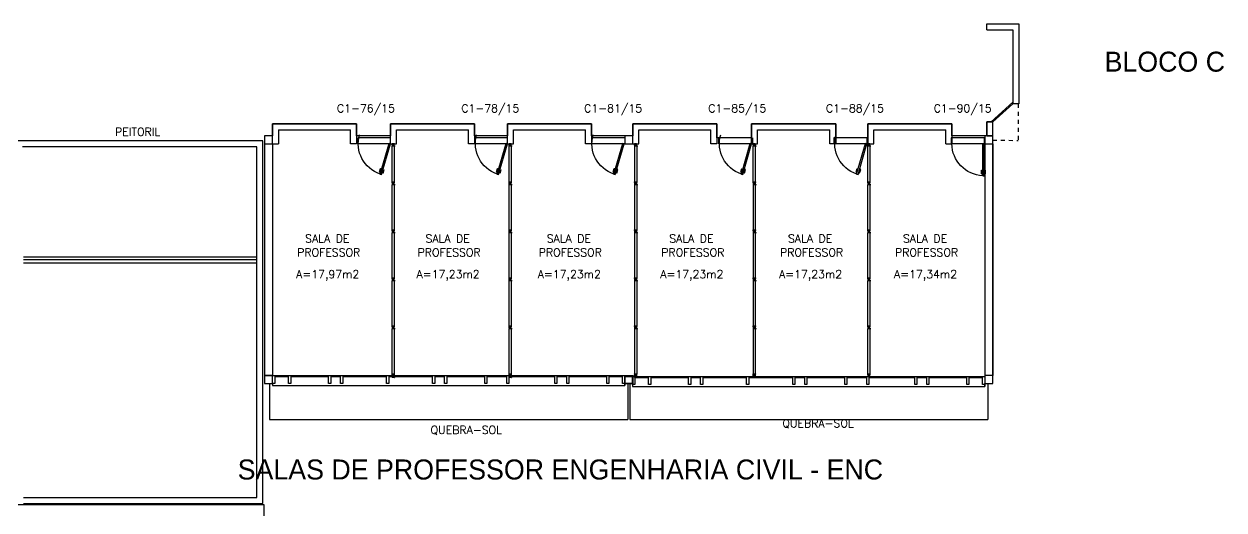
# Model space of a CAD drawing. Header units: centimetres. Extents: x -15 to 273, y 1 to 137.
# Drawn here: x 92.72 to 122.7, y 37.36 to 49.51 of the extents above; entities that cross this region are included whole.
import ezdxf

# ---------------------------------------------------------------- set-up
doc = ezdxf.new("R2010")
doc.units = ezdxf.units.CM
doc.header["$LTSCALE"] = 0.003
doc.header["$MEASUREMENT"] = 0
doc.linetypes.add('HIDDEN', pattern=[0.375, 0.25, -0.125])
doc.layers.get('0').update_dxf_attribs({"linetype": 'CONTINUOUS'})
for name, color, linetype in [('ALV', 2, 'CONTINUOUS'), ('ALVENARIA', 2, 'CONTINUOUS'), ('AREA', 2, 'CONTINUOUS'), ('DIV', 2, 'CONTINUOUS'), ('ENDEREÇO NOVO', 2, 'CONTINUOUS'), ('ESQ', 1, 'CONTINUOUS'), ('ESTRUT', 2, 'CONTINUOUS'), ('MACANETA', 2, 'CONTINUOUS'), ('MARCO', 2, 'CONTINUOUS'), ('PL-Áreas-Depto', 2, 'CONTINUOUS'), ('PORTA', 2, 'CONTINUOUS'), ('PROJ', 1, 'HIDDEN'), ('SOLEIRA', 1, 'CONTINUOUS'), ('TEXTO', 2, 'CONTINUOUS'), ('USO', 2, 'CONTINUOUS')]:
    doc.layers.add(name, color=color, linetype=linetype)
doc.styles.add('UNB-100', font='simplex.shx', dxfattribs={"height": 0.2})

# ---------------------------------------------------------------- blocks, each defined once
blk = doc.blocks.new('ESQ9')
at = {"layer": 'ALV'}
blk.add_line((-0.2, 0), (0, 0), dxfattribs=at)
at = {"layer": 'ESQ'}
for p, q in [((0.055, 0), (8.745, 0)), ((0, -0.2), (0, -0.25)), ((0, -0.25), (8.8, -0.25)), ((0.055, -0.025), (0.4, -0.025)), ((0.455, -0.025), (1.4, -0.025)), ((1.455, -0.025), (1.7, -0.025)), ((1.755, -0.025), (2.85, -0.025)), ((2.905, -0.025), (4, -0.025)), ((4.055, -0.025), (4.3, -0.025)), ((4.355, -0.025), (5.3, -0.025)), ((5.355, -0.025), (5.85, -0.025)), ((5.905, -0.025), (7.05, -0.025)), ((7.105, -0.025), (7.35, -0.025)), ((7.405, -0.025), (8.35, -0.025)), ((8.405, -0.025), (8.745, -0.025)), ((8.8, -0.2), (8.8, -0.25))]:
    blk.add_line(p, q, dxfattribs=at)
for points in [[(0, 0), (0.055, 0), (0.055, -0.2), (0, -0.2)], [(0.4, 0), (0.455, 0), (0.455, -0.2), (0.4, -0.2)], [(1.4, 0), (1.455, 0), (1.455, -0.2), (1.4, -0.2)], [(1.7, 0), (1.755, 0), (1.755, -0.2), (1.7, -0.2)], [(2.85, 0), (2.905, 0), (2.905, -0.2), (2.85, -0.2)], [(4, 0), (4.055, 0), (4.055, -0.2), (4, -0.2)], [(4.3, 0), (4.355, 0), (4.355, -0.2), (4.3, -0.2)], [(5.3, 0), (5.355, 0), (5.355, -0.2), (5.3, -0.2)], [(5.85, 0), (5.905, 0), (5.905, -0.2), (5.85, -0.2)], [(7.05, 0), (7.105, 0), (7.105, -0.2), (7.05, -0.2)], [(7.35, 0), (7.405, 0), (7.405, -0.2), (7.35, -0.2)], [(8.35, 0), (8.405, 0), (8.405, -0.2), (8.35, -0.2)], [(8.745, 0), (8.8, 0), (8.8, -0.2), (8.745, -0.2)]]:
    blk.add_lwpolyline(points, close=True, dxfattribs=at)
blk = doc.blocks.new('DIV12')
for p, q in [((-0.005, 0), (0.005, 0)), ((0, -0.005), (0, 0.005)), ((0.024, 0.018), (0.028, 0.018)), ((0.024, 0.018), (0.024, 0.016)), ((0.024, 0.016), (0.028, 0.016)), ((0.028, 0.03), (0.043, 0.03)), ((0.028, 0.018), (0.028, 0.03)), ((0.028, -0.017), (0.028, 0.016)), ((0.03, 0.028), (1.169, 0.028)), ((0.03, -0.029), (0.03, 0.028)), ((0.043, 0.03), (0.043, 0.028)), ((1.157, 0.03), (1.157, 0.028)), ((1.171, 0.03), (1.157, 0.03)), ((1.169, -0.029), (1.169, 0.028)), ((1.171, 0.018), (1.171, 0.03)), ((1.176, 0.018), (1.171, 0.018)), ((1.176, 0.016), (1.171, 0.016)), ((1.171, -0.017), (1.171, 0.016)), ((1.176, 0.018), (1.176, 0.016)), ((1.195, 0), (1.205, 0)), ((1.2, -0.005), (1.2, 0.005)), ((0.024, -0.017), (0.028, -0.017)), ((0.024, -0.017), (0.024, -0.019)), ((0.024, -0.019), (0.028, -0.019)), ((0.028, -0.031), (0.028, -0.019)), ((0.028, -0.031), (0.043, -0.031)), ((0.03, -0.029), (1.169, -0.029)), ((0.043, -0.029), (0.043, -0.031)), ((1.157, -0.029), (1.157, -0.031)), ((1.171, -0.031), (1.157, -0.031)), ((1.176, -0.017), (1.171, -0.017)), ((1.176, -0.019), (1.171, -0.019)), ((1.171, -0.031), (1.171, -0.019)), ((1.176, -0.017), (1.176, -0.019))]:
    blk.add_line(p, q)
blk = doc.blocks.new('MTDIV')
for p, q in [((-0.0285, 0.0185), (-0.0285, 0.0285)), ((-0.0185, 0.0285), (-0.0285, 0.0285)), ((-0.0265, 0.0185), (-0.0285, 0.0185)), ((-0.0265, 0.0235), (-0.0265, 0.0265)), ((-0.0265, 0.0265), (-0.0185, 0.0265)), ((-0.0265, 0.0235), (0.0265, 0.0235)), ((-0.0215, 0.0235), (-0.0265, 0.0235)), ((-0.0265, 0.0185), (-0.0265, 0.0215)), ((-0.0265, 0.0215), (-0.0235, 0.0215)), ((-0.0235, 0.0215), (-0.0235, -0.0215)), ((-0.0215, 0.0235), (-0.0215, 0.0215)), ((-0.0215, 0.0215), (0.0215, 0.0215)), ((-0.0215, 0.0195), (0.0195, 0.0195)), ((-0.0215, 0.0195), (-0.0215, -0.0195)), ((-0.0185, 0.0265), (-0.0185, 0.0285)), ((-0.0049, 0), (0.0049, 0)), ((0, -0.0049), (0, 0.0049)), ((0.0115, 0.0095), (0.0115, 0.0075)), ((0.0195, 0.0095), (0.0115, 0.0095)), ((0.0215, 0.0075), (0.0115, 0.0075)), ((0.0135, 0.0075), (0.0135, 0.0055)), ((0.0215, 0.0055), (0.0135, 0.0055)), ((0.0185, 0.0265), (0.0185, 0.0285)), ((0.0185, 0.0285), (0.0285, 0.0285)), ((0.0185, 0.0265), (0.0265, 0.0265)), ((0.0195, 0.0195), (0.0195, 0.0095)), ((0.0215, 0.0235), (0.0215, 0.0075)), ((0.0215, 0.0235), (0.0265, 0.0235)), ((0.0215, 0.0055), (0.0215, -0.0055)), ((0.0235, 0.0215), (0.0235, -0.0215)), ((0.0265, 0.0215), (0.0235, 0.0215)), ((0.0265, 0.0235), (0.0265, 0.0265)), ((0.0265, 0.0185), (0.0265, 0.0215)), ((0.0265, 0.0185), (0.0285, 0.0185)), ((0.0285, 0.0185), (0.0285, 0.0285)), ((-0.0285, -0.0185), (-0.0285, -0.0285)), ((-0.0285, -0.0185), (-0.0265, -0.0185)), ((-0.0185, -0.0285), (-0.0285, -0.0285)), ((-0.0265, -0.0185), (-0.0265, -0.0215)), ((-0.0265, -0.0215), (-0.0235, -0.0215)), ((0.0265, -0.0235), (-0.0265, -0.0235)), ((-0.0265, -0.0235), (-0.0265, -0.0265)), ((-0.0215, -0.0235), (-0.0265, -0.0235)), ((-0.0185, -0.0265), (-0.0265, -0.0265)), ((-0.0215, -0.0195), (0.0195, -0.0195)), ((-0.0215, -0.0215), (0.0215, -0.0215)), ((-0.0215, -0.0215), (-0.0215, -0.0235)), ((-0.0185, -0.0265), (-0.0185, -0.0285)), ((0.0115, -0.0075), (0.0115, -0.0095)), ((0.0215, -0.0075), (0.0115, -0.0075)), ((0.0195, -0.0095), (0.0115, -0.0095)), ((0.0135, -0.0055), (0.0135, -0.0075)), ((0.0215, -0.0055), (0.0135, -0.0055)), ((0.0185, -0.0265), (0.0185, -0.0285)), ((0.0265, -0.0265), (0.0185, -0.0265)), ((0.0185, -0.0285), (0.0285, -0.0285)), ((0.0195, -0.0095), (0.0195, -0.0195)), ((0.0215, -0.0075), (0.0215, -0.0235)), ((0.0215, -0.0235), (0.0265, -0.0235)), ((0.0265, -0.0215), (0.0235, -0.0215)), ((0.0265, -0.0185), (0.0265, -0.0215)), ((0.0285, -0.0185), (0.0265, -0.0185)), ((0.0265, -0.0235), (0.0265, -0.0265)), ((0.0285, -0.0185), (0.0285, -0.0285))]:
    blk.add_line(p, q)
blk = doc.blocks.new('DOOR80')
at = {"layer": 'MACANETA', "color": 1}
for p, q in [((-0.015, -0.665), (-0.01, -0.665)), ((-0.015, -0.755), (-0.015, -0.665)), ((-0.015, -0.755), (0.012, -0.755)), ((-0.01, -0.755), (-0.01, -0.665)), ((-0.01, -0.735), (0.012, -0.735)), ((0.012, -0.763), (0.012, -0.728)), ((0.012, -0.728), (0.015, -0.728)), ((0.012, -0.763), (0.015, -0.763)), ((0.053, -0.728), (0.05, -0.728)), ((0.053, -0.763), (0.05, -0.763)), ((0.053, -0.763), (0.053, -0.728)), ((0.075, -0.735), (0.053, -0.735)), ((0.08, -0.755), (0.053, -0.755)), ((0.08, -0.665), (0.075, -0.665)), ((0.075, -0.755), (0.075, -0.665)), ((0.08, -0.755), (0.08, -0.665))]:
    blk.add_line(p, q, dxfattribs=at)
at = {"layer": 'PORTA'}
for p, q in [((0.015, -0.8), (0.015, 0)), ((0.015, 0), (0.05, 0)), ((0.05, -0.8), (0.05, 0)), ((0.05, -0.8), (0.015, -0.8))]:
    blk.add_line(p, q, dxfattribs=at)
at = {"layer": 'PORTA', "color": 1}
blk.add_arc((0.02, 0), 0.8, 272.1491, 0, dxfattribs=at)
blk = doc.blocks.new('PORTA80')
at = {"layer": 'MARCO'}
for p, q in [((0, 0), (0.02, 0)), ((0, -0.15), (0, 0)), ((0.02, -0.15), (0.02, 0)), ((-0.002, -0.15), (-0.002, -0.15)), ((-0.002, -0.15), (-0.002, -0.15)), ((-0.002, -0.15), (-0.002, -0.15)), ((0.02, -0.15), (0, -0.15)), ((0.005, 0), (0.005, 0)), ((0.005, 0), (0.005, 0)), ((0.827, 0), (0.847, 0)), ((0.827, -0.15), (0.827, 0)), ((0.827, -0.15), (0.847, -0.15)), ((0.828, 0), (0.828, 0)), ((0.828, 0), (0.828, 0)), ((0.828, 0), (0.828, 0)), ((0.828, -0.15), (0.828, -0.15)), ((0.828, -0.15), (0.828, -0.15)), ((0.828, -0.15), (0.828, -0.15)), ((0.847, -0.15), (0.847, 0))]:
    blk.add_line(p, q, dxfattribs=at)
at = {"layer": 'SOLEIRA'}
for p, q in [((0.02, -0.15), (0.828, -0.15)), ((0.048, 0), (0.828, 0))]:
    blk.add_line(p, q, dxfattribs=at)
at = {"layer": 'PORTA', "xscale": -1, "rotation": 179.9999999948552}
blk.add_blockref('DOOR80', (0.005, 0), dxfattribs=at)

msp = doc.modelspace()

# ---------------------------------------------------------------- linework, layer by layer
at = {"layer": 'ALV'}
for p, q in [((116.777, 49.361), (116.777, 49.511)), ((116.777, 49.511), (117.577, 49.511)), ((117.577, 49.511), (117.577, 47.511)), ((116.777, 49.361), (117.427, 49.361)), ((117.427, 49.361), (117.427, 47.511)), ((117.577, 47.511), (117.427, 47.511)), ((116.777, 46.717), (116.777, 47.061)), ((116.777, 47.061), (116.927, 47.061)), ((116.927, 46.717), (116.927, 47.061)), ((116.927, 46.517), (116.927, 47.017)), ((116.927, 46.517), (116.927, 46.867)), ((98.682, 46.592), (92.532, 46.592)), ((98.682, 37.517), (98.682, 46.592)), ((116.727, 46.517), (116.927, 46.517)), ((116.777, 46.717), (116.927, 46.717)), ((98.532, 46.442), (92.682, 46.442)), ((98.532, 37.667), (98.532, 46.442)), ((92.707, 43.692), (98.532, 43.692)), ((92.707, 43.542), (98.532, 43.542)), ((98.727, 40.717), (98.927, 40.717)), ((98.852, 40.517), (98.852, 39.617)), ((107.802, 40.517), (107.802, 39.617)), ((107.852, 40.517), (107.852, 39.617)), ((116.802, 40.517), (116.802, 39.617)), ((98.852, 39.617), (107.802, 39.617)), ((107.852, 39.617), (116.802, 39.617)), ((92.532, 37.497), (98.707, 37.497)), ((92.707, 37.667), (98.532, 37.667)), ((92.707, 37.517), (98.682, 37.517)), ((98.707, 37.497), (98.707, 28.277))]:
    msp.add_line(p, q, dxfattribs=at)
at = {"layer": 'ALVENARIA'}
for p, q in [((98.927, 47.017), (101.027, 47.017)), ((98.927, 46.517), (98.927, 47.017)), ((99.077, 46.867), (100.877, 46.867)), ((99.077, 46.867), (99.077, 46.517)), ((100.877, 46.517), (100.877, 46.867)), ((101.027, 47.017), (101.027, 46.517)), ((101.873, 47.017), (103.973, 47.017)), ((101.873, 46.517), (101.873, 47.017)), ((102.023, 46.867), (103.823, 46.867)), ((102.023, 46.517), (102.023, 46.867)), ((103.823, 46.517), (103.823, 46.867)), ((103.973, 47.017), (103.973, 46.517)), ((104.799, 47.017), (106.899, 47.017)), ((104.799, 46.517), (104.799, 47.017)), ((104.949, 46.867), (106.749, 46.867)), ((104.949, 46.517), (104.949, 46.867)), ((106.749, 46.517), (106.749, 46.867)), ((106.899, 47.017), (106.899, 46.517)), ((107.927, 47.017), (110.027, 47.017)), ((107.927, 46.517), (107.927, 47.017)), ((108.077, 46.867), (109.877, 46.867)), ((108.077, 46.517), (108.077, 46.867)), ((109.877, 46.517), (109.877, 46.867)), ((110.027, 47.017), (110.027, 46.517)), ((110.897, 47.017), (112.997, 47.017)), ((110.897, 46.517), (110.897, 47.017)), ((111.047, 46.867), (112.847, 46.867)), ((111.047, 46.517), (111.047, 46.867)), ((112.847, 46.517), (112.847, 46.867)), ((112.997, 47.017), (112.997, 46.517)), ((113.799, 47.017), (115.9, 47.017)), ((113.799, 46.517), (113.799, 47.017)), ((113.949, 46.517), (113.949, 46.867)), ((113.949, 46.867), (115.75, 46.867)), ((115.75, 46.517), (115.75, 46.867)), ((115.9, 47.017), (115.9, 46.517)), ((98.727, 46.517), (98.727, 40.717)), ((98.927, 46.517), (98.927, 40.717)), ((98.927, 46.517), (99.077, 46.517)), ((101.027, 46.517), (100.877, 46.517)), ((101.873, 46.517), (102.023, 46.517)), ((103.973, 46.517), (103.823, 46.517)), ((104.799, 46.517), (104.949, 46.517)), ((106.899, 46.517), (106.749, 46.517)), ((107.927, 46.517), (108.077, 46.517)), ((110.027, 46.517), (109.877, 46.517)), ((110.897, 46.517), (111.047, 46.517)), ((112.997, 46.517), (112.847, 46.517)), ((113.799, 46.517), (113.949, 46.517)), ((115.75, 46.517), (115.899, 46.517)), ((116.727, 46.517), (116.727, 40.717)), ((116.927, 46.517), (116.927, 40.717))]:
    msp.add_line(p, q, dxfattribs=at)
at = {"layer": 'DIV'}
for p, q in [((101.921, 46.489), (101.911, 46.489)), ((101.916, 46.484), (101.916, 46.494)), ((101.949, 46.489), (101.939, 46.489)), ((101.944, 46.484), (101.944, 46.494)), ((104.842, 46.489), (104.831, 46.489)), ((104.836, 46.484), (104.836, 46.494)), ((104.875, 46.489), (104.865, 46.489)), ((104.87, 46.484), (104.87, 46.494)), ((107.979, 46.489), (107.969, 46.489)), ((107.974, 46.484), (107.974, 46.494)), ((108.003, 46.489), (107.993, 46.489)), ((107.998, 46.484), (107.998, 46.494)), ((110.943, 46.489), (110.933, 46.489)), ((110.938, 46.484), (110.938, 46.494)), ((110.973, 46.489), (110.963, 46.489)), ((110.968, 46.484), (110.968, 46.494)), ((113.799, 46.517), (113.779, 46.517)), ((113.794, 46.517), (113.794, 46.517)), ((113.794, 46.517), (113.794, 46.517)), ((113.804, 46.489), (113.794, 46.489)), ((113.799, 46.484), (113.799, 46.494)), ((101.916, 46.46), (101.916, 46.446)), ((101.928, 46.46), (101.916, 46.46)), ((101.916, 46.446), (101.918, 46.446)), ((101.918, 45.553), (101.918, 46.458)), ((101.975, 46.458), (101.918, 46.458)), ((101.928, 46.465), (101.928, 46.46)), ((101.928, 46.465), (101.93, 46.465)), ((101.93, 46.465), (101.93, 46.46)), ((101.963, 46.46), (101.93, 46.46)), ((101.963, 46.465), (101.963, 46.46)), ((101.963, 46.465), (101.965, 46.465)), ((101.965, 46.465), (101.965, 46.46)), ((101.977, 46.46), (101.965, 46.46)), ((101.975, 45.553), (101.975, 46.458)), ((101.975, 46.446), (101.977, 46.446)), ((101.977, 46.46), (101.977, 46.446)), ((104.836, 46.46), (104.836, 46.446)), ((104.848, 46.46), (104.836, 46.46)), ((104.836, 46.446), (104.838, 46.446)), ((104.838, 45.553), (104.838, 46.458)), ((104.895, 46.458), (104.838, 46.458)), ((104.848, 46.465), (104.848, 46.46)), ((104.848, 46.465), (104.85, 46.465)), ((104.85, 46.465), (104.85, 46.46)), ((104.883, 46.46), (104.85, 46.46)), ((104.852, 46.466), (104.854, 46.466)), ((104.883, 46.465), (104.883, 46.46)), ((104.883, 46.465), (104.885, 46.465)), ((104.885, 46.465), (104.885, 46.46)), ((104.897, 46.46), (104.885, 46.46)), ((104.887, 46.466), (104.889, 46.466)), ((104.895, 45.553), (104.895, 46.458)), ((104.895, 46.446), (104.897, 46.446)), ((104.897, 46.46), (104.897, 46.446)), ((107.974, 46.46), (107.974, 46.446)), ((107.986, 46.46), (107.974, 46.46)), ((107.974, 46.446), (107.976, 46.446)), ((107.976, 45.553), (107.976, 46.458)), ((108.033, 46.458), (107.976, 46.458)), ((107.979, 46.466), (107.981, 46.466)), ((107.986, 46.465), (107.986, 46.46)), ((107.986, 46.465), (107.988, 46.465)), ((107.988, 46.465), (107.988, 46.46)), ((108.021, 46.46), (107.988, 46.46)), ((108.014, 46.466), (108.016, 46.466)), ((108.021, 46.465), (108.021, 46.46)), ((108.021, 46.465), (108.023, 46.465)), ((108.023, 46.465), (108.023, 46.46)), ((108.035, 46.46), (108.023, 46.46)), ((108.033, 45.553), (108.033, 46.458)), ((108.033, 46.446), (108.035, 46.446)), ((108.035, 46.46), (108.035, 46.446)), ((110.937, 46.46), (110.937, 46.446)), ((110.949, 46.46), (110.937, 46.46)), ((110.937, 46.446), (110.939, 46.446)), ((110.95, 46.461), (110.938, 46.461)), ((110.939, 45.553), (110.939, 46.458)), ((110.996, 46.458), (110.939, 46.458)), ((110.949, 46.465), (110.949, 46.46)), ((110.949, 46.465), (110.951, 46.465)), ((110.95, 46.466), (110.952, 46.466)), ((110.95, 46.466), (110.95, 46.461)), ((110.951, 46.465), (110.951, 46.46)), ((110.984, 46.46), (110.951, 46.46)), ((110.952, 46.466), (110.952, 46.461)), ((110.985, 46.461), (110.952, 46.461)), ((110.984, 46.465), (110.984, 46.46)), ((110.984, 46.465), (110.986, 46.465)), ((110.985, 46.466), (110.987, 46.466)), ((110.985, 46.466), (110.985, 46.461)), ((110.986, 46.465), (110.986, 46.46)), ((110.998, 46.46), (110.986, 46.46)), ((110.987, 46.466), (110.987, 46.461)), ((110.999, 46.461), (110.987, 46.461)), ((110.996, 45.553), (110.996, 46.458)), ((110.996, 46.446), (110.998, 46.446)), ((110.998, 46.46), (110.998, 46.446)), ((113.811, 46.46), (113.799, 46.46)), ((113.799, 46.46), (113.799, 46.446)), ((113.799, 46.446), (113.801, 46.446)), ((113.858, 46.458), (113.801, 46.458)), ((113.801, 45.553), (113.801, 46.458)), ((113.811, 46.465), (113.813, 46.465)), ((113.811, 46.465), (113.811, 46.46)), ((113.813, 46.465), (113.813, 46.46)), ((113.846, 46.46), (113.813, 46.46)), ((113.846, 46.465), (113.848, 46.465)), ((113.846, 46.465), (113.846, 46.46)), ((113.848, 46.465), (113.848, 46.46)), ((113.86, 46.46), (113.848, 46.46)), ((113.858, 45.553), (113.858, 46.458)), ((113.858, 46.446), (113.86, 46.446)), ((113.86, 46.46), (113.86, 46.446)), ((101.916, 45.565), (101.918, 45.565)), ((101.916, 45.551), (101.916, 45.565)), ((101.916, 45.565), (101.918, 45.565)), ((101.916, 45.551), (101.916, 45.565)), ((101.928, 45.551), (101.916, 45.551)), ((101.928, 45.551), (101.916, 45.551)), ((101.975, 45.553), (101.918, 45.553)), ((101.975, 45.553), (101.918, 45.553)), ((101.928, 45.546), (101.928, 45.551)), ((101.928, 45.546), (101.928, 45.551)), ((101.928, 45.546), (101.93, 45.546)), ((101.928, 45.546), (101.93, 45.546)), ((101.93, 45.546), (101.93, 45.551)), ((101.93, 45.546), (101.93, 45.551)), ((101.963, 45.551), (101.93, 45.551)), ((101.963, 45.551), (101.93, 45.551)), ((101.951, 45.522), (101.941, 45.522)), ((101.951, 45.522), (101.941, 45.522)), ((101.946, 45.517), (101.946, 45.527)), ((101.946, 45.517), (101.946, 45.527)), ((101.963, 45.546), (101.963, 45.551)), ((101.963, 45.546), (101.963, 45.551)), ((101.963, 45.546), (101.965, 45.546)), ((101.963, 45.546), (101.965, 45.546)), ((101.965, 45.546), (101.965, 45.551)), ((101.977, 45.551), (101.965, 45.551)), ((101.965, 45.546), (101.965, 45.551)), ((101.977, 45.551), (101.965, 45.551)), ((101.975, 45.565), (101.977, 45.565)), ((101.975, 45.565), (101.977, 45.565)), ((101.977, 45.551), (101.977, 45.565)), ((101.977, 45.551), (101.977, 45.565)), ((104.836, 45.565), (104.838, 45.565)), ((104.836, 45.551), (104.836, 45.565)), ((104.836, 45.565), (104.838, 45.565)), ((104.836, 45.551), (104.836, 45.565)), ((104.848, 45.551), (104.836, 45.551)), ((104.848, 45.551), (104.836, 45.551)), ((104.895, 45.553), (104.838, 45.553)), ((104.895, 45.553), (104.838, 45.553)), ((104.848, 45.546), (104.848, 45.551)), ((104.848, 45.546), (104.848, 45.551)), ((104.848, 45.546), (104.85, 45.546)), ((104.848, 45.546), (104.85, 45.546)), ((104.85, 45.546), (104.85, 45.551)), ((104.85, 45.546), (104.85, 45.551)), ((104.883, 45.551), (104.85, 45.551)), ((104.883, 45.551), (104.85, 45.551)), ((104.872, 45.522), (104.861, 45.522)), ((104.872, 45.522), (104.861, 45.522)), ((104.866, 45.517), (104.866, 45.527)), ((104.866, 45.517), (104.866, 45.527)), ((104.883, 45.546), (104.883, 45.551)), ((104.883, 45.546), (104.883, 45.551)), ((104.883, 45.546), (104.885, 45.546)), ((104.883, 45.546), (104.885, 45.546)), ((104.885, 45.546), (104.885, 45.551)), ((104.897, 45.551), (104.885, 45.551)), ((104.885, 45.546), (104.885, 45.551)), ((104.897, 45.551), (104.885, 45.551)), ((104.895, 45.565), (104.897, 45.565)), ((104.895, 45.565), (104.897, 45.565)), ((104.897, 45.551), (104.897, 45.565)), ((104.897, 45.551), (104.897, 45.565)), ((107.974, 45.565), (107.976, 45.565)), ((107.974, 45.551), (107.974, 45.565)), ((107.974, 45.565), (107.976, 45.565)), ((107.974, 45.551), (107.974, 45.565)), ((107.986, 45.551), (107.974, 45.551)), ((107.986, 45.551), (107.974, 45.551)), ((108.033, 45.553), (107.976, 45.553)), ((108.033, 45.553), (107.976, 45.553)), ((107.986, 45.546), (107.986, 45.551)), ((107.986, 45.546), (107.986, 45.551)), ((107.986, 45.546), (107.988, 45.546)), ((107.986, 45.546), (107.988, 45.546)), ((107.988, 45.546), (107.988, 45.551)), ((107.988, 45.546), (107.988, 45.551)), ((108.021, 45.551), (107.988, 45.551)), ((108.021, 45.551), (107.988, 45.551)), ((108.009, 45.522), (107.999, 45.522)), ((108.009, 45.522), (107.999, 45.522)), ((108.004, 45.517), (108.004, 45.527)), ((108.004, 45.517), (108.004, 45.527)), ((108.021, 45.546), (108.021, 45.551)), ((108.021, 45.546), (108.021, 45.551)), ((108.021, 45.546), (108.023, 45.546)), ((108.021, 45.546), (108.023, 45.546)), ((108.023, 45.546), (108.023, 45.551)), ((108.035, 45.551), (108.023, 45.551)), ((108.023, 45.546), (108.023, 45.551)), ((108.035, 45.551), (108.023, 45.551)), ((108.033, 45.565), (108.035, 45.565)), ((108.033, 45.565), (108.035, 45.565)), ((108.035, 45.551), (108.035, 45.565)), ((108.035, 45.551), (108.035, 45.565)), ((110.937, 45.565), (110.939, 45.565)), ((110.937, 45.551), (110.937, 45.565)), ((110.937, 45.565), (110.939, 45.565)), ((110.937, 45.551), (110.937, 45.565)), ((110.949, 45.551), (110.937, 45.551)), ((110.949, 45.551), (110.937, 45.551)), ((110.996, 45.553), (110.939, 45.553)), ((110.996, 45.553), (110.939, 45.553)), ((110.949, 45.546), (110.949, 45.551)), ((110.949, 45.546), (110.949, 45.551)), ((110.949, 45.546), (110.951, 45.546)), ((110.949, 45.546), (110.951, 45.546)), ((110.951, 45.546), (110.951, 45.551)), ((110.951, 45.546), (110.951, 45.551)), ((110.984, 45.551), (110.951, 45.551)), ((110.984, 45.551), (110.951, 45.551)), ((110.973, 45.522), (110.963, 45.522)), ((110.973, 45.522), (110.963, 45.522)), ((110.968, 45.517), (110.968, 45.527)), ((110.968, 45.517), (110.968, 45.527)), ((110.984, 45.546), (110.984, 45.551)), ((110.984, 45.546), (110.984, 45.551)), ((110.984, 45.546), (110.986, 45.546)), ((110.984, 45.546), (110.986, 45.546)), ((110.986, 45.546), (110.986, 45.551)), ((110.998, 45.551), (110.986, 45.551)), ((110.986, 45.546), (110.986, 45.551)), ((110.998, 45.551), (110.986, 45.551)), ((110.996, 45.565), (110.998, 45.565)), ((110.996, 45.565), (110.998, 45.565)), ((110.998, 45.551), (110.998, 45.565)), ((110.998, 45.551), (110.998, 45.565)), ((113.799, 45.551), (113.799, 45.565)), ((113.799, 45.565), (113.801, 45.565)), ((113.799, 45.551), (113.799, 45.565)), ((113.799, 45.565), (113.801, 45.565)), ((113.811, 45.551), (113.799, 45.551)), ((113.811, 45.551), (113.799, 45.551)), ((113.858, 45.553), (113.801, 45.553)), ((113.858, 45.553), (113.801, 45.553)), ((113.811, 45.546), (113.811, 45.551)), ((113.811, 45.546), (113.811, 45.551)), ((113.811, 45.546), (113.813, 45.546)), ((113.811, 45.546), (113.813, 45.546)), ((113.846, 45.551), (113.813, 45.551)), ((113.846, 45.551), (113.813, 45.551)), ((113.813, 45.546), (113.813, 45.551)), ((113.813, 45.546), (113.813, 45.551)), ((113.834, 45.522), (113.824, 45.522)), ((113.834, 45.522), (113.824, 45.522)), ((113.829, 45.517), (113.829, 45.527)), ((113.829, 45.517), (113.829, 45.527)), ((113.846, 45.546), (113.846, 45.551)), ((113.846, 45.546), (113.846, 45.551)), ((113.846, 45.546), (113.848, 45.546)), ((113.846, 45.546), (113.848, 45.546)), ((113.86, 45.551), (113.848, 45.551)), ((113.848, 45.546), (113.848, 45.551)), ((113.86, 45.551), (113.848, 45.551)), ((113.848, 45.546), (113.848, 45.551)), ((113.858, 45.565), (113.86, 45.565)), ((113.858, 45.565), (113.86, 45.565)), ((113.86, 45.551), (113.86, 45.565)), ((113.86, 45.551), (113.86, 45.565))]:
    msp.add_line(p, q, dxfattribs=at)
at = {"layer": 'ESQ'}
for p, q in [((117.427, 47.552), (116.882, 47.061)), ((117.427, 47.511), (116.927, 47.061)), ((98.532, 43.617), (92.707, 43.617))]:
    msp.add_line(p, q, dxfattribs=at)
at = {"layer": 'ESTRUT'}
for points in [[(98.927, 46.717), (98.727, 46.717), (98.727, 46.517), (98.927, 46.517)], [(107.727, 46.517), (107.927, 46.517), (107.927, 46.717), (107.727, 46.717)], [(116.727, 46.517), (116.927, 46.517), (116.927, 46.717), (116.727, 46.717)], [(116.927, 46.717), (116.727, 46.717), (116.727, 46.517), (116.927, 46.517)], [(98.927, 40.717), (98.727, 40.717), (98.727, 40.517), (98.927, 40.517)], [(107.927, 40.517), (107.727, 40.517), (107.727, 40.717), (107.927, 40.717)], [(116.927, 40.717), (116.727, 40.717), (116.727, 40.517), (116.927, 40.517)]]:
    msp.add_lwpolyline(points, close=True, dxfattribs=at)
at = {"layer": 'MARCO'}
for p, q in [((101.047, 46.667), (101.047, 46.517)), ((103.973, 46.667), (103.973, 46.517)), ((110.071, 46.667), (110.071, 46.517)), ((110.917, 46.667), (110.917, 46.517)), ((112.952, 46.667), (112.952, 46.517)), ((112.972, 46.667), (112.952, 46.667)), ((112.972, 46.517), (112.952, 46.517)), ((112.971, 46.667), (112.971, 46.667)), ((112.971, 46.667), (112.971, 46.667)), ((112.971, 46.667), (112.971, 46.667)), ((112.971, 46.517), (112.971, 46.517)), ((112.971, 46.517), (112.971, 46.517)), ((112.971, 46.517), (112.971, 46.517)), ((112.972, 46.667), (112.972, 46.517)), ((113.779, 46.667), (113.779, 46.517)), ((113.779, 46.667), (113.799, 46.667)), ((113.799, 46.667), (113.799, 46.517)), ((113.801, 46.667), (113.801, 46.667)), ((113.801, 46.667), (113.801, 46.667)), ((113.801, 46.667), (113.801, 46.667))]:
    msp.add_line(p, q, dxfattribs=at)
at = {"layer": 'PL-Áreas-Depto'}
msp.add_lwpolyline([(116.927, 40.517), (116.927, 47.061), (116.777, 47.061), (116.777, 46.717), (115.9, 46.717), (115.9, 47.017), (113.799, 47.017), (113.801, 46.667), (112.997, 46.667), (112.997, 47.017), (110.897, 47.017), (110.897, 46.667), (110.027, 46.667), (110.027, 47.017), (107.927, 47.017), (107.927, 46.717), (106.899, 46.717), (106.899, 47.017), (104.799, 47.017), (104.799, 46.717), (103.973, 46.717), (103.973, 47.017), (101.873, 47.017), (101.873, 46.717), (101.027, 46.717), (101.027, 47.017), (98.927, 47.017), (98.927, 46.717), (98.727, 46.717), (98.727, 40.517), (98.927, 40.517), (98.927, 40.467), (107.727, 40.467), (107.727, 40.517), (107.923, 40.517), (107.923, 40.442), (116.723, 40.442), (116.723, 40.517), (116.927, 40.517)], close=True, dxfattribs=at)
at = {"layer": 'PROJ'}
for p in [(117.553, 47.511), (116.927, 46.607)]:
    msp.add_line(p, (117.553, 46.6), dxfattribs=at)
at = {"layer": 'SOLEIRA'}
for p, q in [((101.873, 46.667), (101.066, 46.667)), ((101.846, 46.517), (101.066, 46.517)), ((104.799, 46.667), (103.992, 46.667)), ((104.772, 46.517), (103.992, 46.517)), ((107.712, 46.667), (106.904, 46.667)), ((107.684, 46.517), (106.904, 46.517)), ((110.897, 46.667), (110.09, 46.667)), ((110.87, 46.517), (110.09, 46.517)), ((113.779, 46.667), (112.971, 46.667)), ((113.751, 46.517), (112.971, 46.517))]:
    msp.add_line(p, q, dxfattribs=at)

# ---------------------------------------------------------------- block references
at = {"layer": 'ALV', "rotation": 180}
msp.add_blockref('PORTA80', (116.727, 46.517), dxfattribs=at)
at = {"layer": 'ALV'}
for p in [(98.927, 40.717), (107.923, 40.692)]:
    msp.add_blockref('ESQ9', p, dxfattribs=at)
at = {"layer": 'DIV'}
for name, p, rotation in [('MTDIV', (101.945, 46.489), 180), ('MTDIV', (104.866, 46.489), 180), ('MTDIV', (108.003, 46.489), 180), ('MTDIV', (110.967, 46.489), 180), ('MTDIV', (113.828, 46.489), 180), ('DIV12', (101.946, 44.322), 90), ('MTDIV', (101.946, 45.522), 180), ('DIV12', (104.866, 44.322), 90), ('MTDIV', (104.866, 45.522), 180), ('DIV12', (108.004, 44.322), 90), ('MTDIV', (108.004, 45.522), 180), ('DIV12', (110.968, 44.322), 90), ('MTDIV', (110.968, 45.522), 180), ('DIV12', (113.829, 44.322), 90), ('MTDIV', (113.829, 45.522), 180), ('DIV12', (101.946, 43.122), 90), ('MTDIV', (101.946, 44.322), 180), ('DIV12', (104.866, 43.122), 90), ('MTDIV', (104.866, 44.322), 180), ('DIV12', (108.004, 43.122), 90), ('MTDIV', (108.004, 44.322), 180), ('DIV12', (110.968, 43.122), 90), ('MTDIV', (110.968, 44.322), 180), ('DIV12', (113.829, 43.122), 90), ('MTDIV', (113.829, 44.322), 180), ('DIV12', (101.946, 41.922), 90), ('MTDIV', (101.946, 43.122), 180), ('DIV12', (104.866, 41.922), 90), ('MTDIV', (104.866, 43.122), 180), ('DIV12', (108.004, 41.922), 90), ('MTDIV', (108.004, 43.122), 180), ('DIV12', (110.968, 41.922), 90), ('MTDIV', (110.968, 43.122), 180), ('DIV12', (113.829, 41.922), 90), ('MTDIV', (113.829, 43.122), 180), ('DIV12', (101.946, 40.722), 90), ('MTDIV', (101.946, 41.922), 180), ('DIV12', (104.866, 40.722), 90), ('MTDIV', (104.866, 41.922), 180), ('DIV12', (108.004, 40.722), 90), ('MTDIV', (108.004, 41.922), 180), ('DIV12', (110.968, 40.722), 90), ('MTDIV', (110.968, 41.922), 180), ('DIV12', (113.829, 40.722), 90), ('MTDIV', (113.829, 41.922), 180), ('MTDIV', (101.944, 40.697), 180), ('MTDIV', (101.946, 40.722), 180), ('MTDIV', (104.866, 40.722), 180), ('MTDIV', (104.87, 40.697), 180), ('MTDIV', (107.998, 40.697), 180), ('MTDIV', (108.004, 40.722), 180), ('MTDIV', (110.968, 40.722), 180), ('MTDIV', (110.968, 40.697), 180), ('MTDIV', (113.829, 40.722), 180)]:
    msp.add_blockref(name, p, dxfattribs=dict(at, rotation=rotation))
at = {"layer": 'PORTA', "xscale": -1, "rotation": 343.7702738365804}
for p in [(101.888, 46.512), (104.814, 46.512), (107.726, 46.512), (110.912, 46.512), (113.793, 46.512)]:
    msp.add_blockref('DOOR80', p, dxfattribs=at)

# ---------------------------------------------------------------- texts
at = {"layer": 'AREA', "style": 'UNB-100'}
for s, p in [('A=17,97m2', (99.517, 43.153)), ('A=17,23m2', (102.525, 43.153)), ('A=17,23m2', (105.553, 43.153)), ('A=17,23m2', (108.615, 43.153)), ('A=17,23m2', (111.581, 43.153)), ('A=17,34m2', (114.454, 43.153))]:
    msp.add_text(s, height=0.2, dxfattribs=at).set_placement(p)
at = {"layer": 'ENDEREÇO NOVO', "style": 'UNB-100'}
for s, p in [('C1-76/15', (100.536, 47.301)), ('C1-78/15', (103.643, 47.301)), ('C1-81/15', (106.712, 47.301)), ('C1-85/15', (109.814, 47.301)), ('C1-88/15', (112.754, 47.301)), ('C1-90/15', (115.445, 47.301))]:
    msp.add_text(s, height=0.2, dxfattribs=at).set_placement(p)
at = {"layer": 'TEXTO', "style": 'UNB-100'}
for s, p in [('PEITORIL', (94.991, 46.714)), ('SALA DE', (99.741, 44.044)), ('SALA DE', (102.749, 44.044)), ('SALA DE', (105.777, 44.044)), ('SALA DE', (108.839, 44.044)), ('SALA DE', (111.805, 44.044)), ('SALA DE', (114.678, 44.044)), ('PROFESSOR', (99.542, 43.698)), ('PROFESSOR', (102.55, 43.698)), ('PROFESSOR', (105.578, 43.698)), ('PROFESSOR', (108.639, 43.698)), ('PROFESSOR', (111.606, 43.698)), ('PROFESSOR', (114.479, 43.698)), ('QUEBRA-SOL', (111.665, 39.424)), ('QUEBRA-SOL', (102.876, 39.26))]:
    msp.add_text(s, height=0.2, dxfattribs=at).set_placement(p)
at = {"layer": 'USO'}
for s, p in [('BLOCO C', (119.716, 48.319)), ('SALAS DE PROFESSOR ENGENHARIA CIVIL - ENC', (98.056, 38.12))]:
    msp.add_text(s, height=0.5, dxfattribs=at).set_placement(p)

doc.saveas('drawing.dxf')
